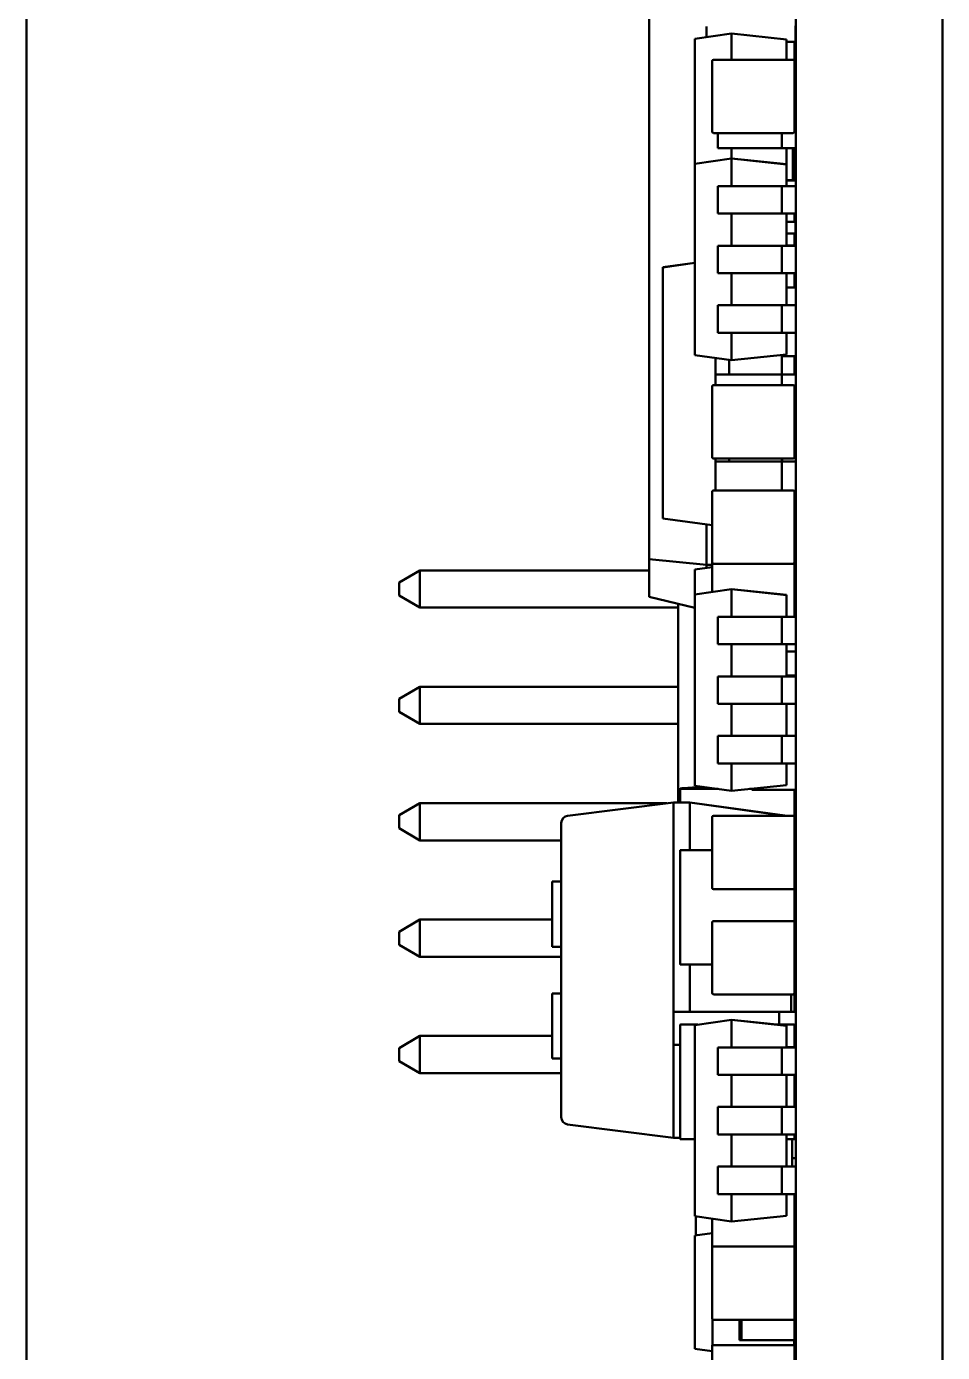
# Model space of a CAD drawing. Header units: millimetres. Extents: x 3118 to 4801, y 919 to 1849.
# Drawn here: x 3484.06 to 3494.06, y 1383.59 to 1398.06 of the extents above; entities that cross this region are included whole.
import ezdxf

# ---------------------------------------------------------------- set-up
doc = ezdxf.new("R2010")
doc.units = ezdxf.units.MM
doc.header["$LTSCALE"] = 1.8
doc.layers.add('외형선(ISO)', color=7, linetype='Continuous', lineweight=50)

msp = doc.modelspace()

# ---------------------------------------------------------------- linework, layer by layer
at = {"layer": '외형선(ISO)'}
for p, q in [((3492.457, 1379.903), (3492.457, 1411.366)), ((3484.06, 1372.697), (3484.06, 1407.697)), ((3494.06, 1407.697), (3494.06, 1372.697)), ((3490.856, 1401.119), (3490.858, 1392.244)), ((3491.357, 1397.922), (3491.757, 1397.979)), ((3491.357, 1397.923), (3491.757, 1397.979)), ((3491.482, 1398.057), (3491.482, 1397.94)), ((3491.482, 1398.057), (3491.482, 1398.057)), ((3491.757, 1397.979), (3491.757, 1397.694)), ((3491.757, 1397.979), (3491.757, 1397.979)), ((3492.357, 1397.916), (3491.757, 1397.979)), ((3492.357, 1397.916), (3491.757, 1397.979)), ((3492.456, 1397.807), (3492.456, 1398.057)), ((3491.357, 1397.922), (3491.357, 1397.923)), ((3491.357, 1396.559), (3491.357, 1397.922)), ((3492.357, 1397.916), (3492.357, 1397.916)), ((3492.357, 1397.916), (3492.357, 1397.694)), ((3492.445, 1397.888), (3492.357, 1397.888)), ((3492.445, 1397.888), (3492.357, 1397.888)), ((3492.445, 1397.888), (3492.425, 1397.888)), ((3492.445, 1397.888), (3492.425, 1397.888)), ((3492.425, 1397.888), (3492.425, 1397.888)), ((3492.445, 1397.888), (3492.445, 1397.888)), ((3492.445, 1397.888), (3492.445, 1397.888)), ((3492.445, 1397.888), (3492.445, 1397.888)), ((3492.445, 1397.679), (3492.445, 1397.888)), ((3492.445, 1397.797), (3492.446, 1397.797)), ((3491.545, 1397.678), (3491.545, 1397.678)), ((3491.545, 1396.91), (3491.545, 1397.678)), ((3492.429, 1397.694), (3491.561, 1397.694)), ((3491.561, 1397.694), (3492.429, 1397.694)), ((3491.561, 1397.694), (3491.561, 1397.694)), ((3492.429, 1397.694), (3491.561, 1397.694)), ((3491.561, 1397.694), (3491.561, 1397.694)), ((3492.429, 1397.694), (3492.429, 1397.694)), ((3492.429, 1397.694), (3492.429, 1397.694)), ((3492.445, 1397.679), (3492.457, 1397.679)), ((3492.457, 1397.679), (3492.445, 1397.679)), ((3492.445, 1397.678), (3492.457, 1397.678)), ((3492.457, 1397.678), (3492.445, 1397.678)), ((3492.445, 1397.678), (3492.445, 1397.678)), ((3492.445, 1397.678), (3492.445, 1396.91)), ((3492.445, 1397.378), (3492.457, 1397.378)), ((3492.445, 1397.029), (3492.457, 1397.029)), ((3492.457, 1397.029), (3492.445, 1397.029)), ((3492.445, 1397.028), (3492.457, 1397.028)), ((3492.457, 1397.028), (3492.445, 1397.028)), ((3491.561, 1396.894), (3492.429, 1396.894)), ((3491.607, 1396.894), (3491.607, 1396.729)), ((3492.307, 1396.894), (3492.307, 1396.728)), ((3491.757, 1396.729), (3491.757, 1396.616)), ((3491.848, 1396.729), (3492.196, 1396.729)), ((3492.292, 1396.728), (3492.307, 1396.728)), ((3492.307, 1396.728), (3492.457, 1396.728)), ((3492.357, 1396.728), (3492.357, 1396.553)), ((3492.425, 1396.379), (3492.425, 1396.728)), ((3492.445, 1396.379), (3492.445, 1396.728)), ((3491.757, 1396.616), (3491.357, 1396.559)), ((3491.757, 1396.615), (3491.357, 1396.559)), ((3491.357, 1394.472), (3491.357, 1396.559)), ((3491.357, 1396.559), (3491.357, 1396.559)), ((3491.757, 1396.616), (3491.757, 1396.615)), ((3491.757, 1396.616), (3492.357, 1396.553)), ((3491.757, 1396.615), (3491.757, 1396.315)), ((3491.757, 1396.615), (3492.357, 1396.552)), ((3492.357, 1396.553), (3492.357, 1396.552)), ((3492.357, 1396.552), (3492.357, 1396.315)), ((3492.457, 1396.379), (3492.357, 1396.379)), ((3492.357, 1396.378), (3492.457, 1396.378)), ((3492.442, 1396.379), (3492.457, 1396.379)), ((3492.457, 1396.378), (3492.442, 1396.378)), ((3491.607, 1396.315), (3491.757, 1396.315)), ((3491.607, 1396.015), (3491.607, 1396.315)), ((3492.196, 1396.315), (3491.848, 1396.315)), ((3491.853, 1396.315), (3492.202, 1396.315)), ((3492.307, 1396.315), (3492.292, 1396.315)), ((3492.457, 1396.315), (3492.307, 1396.315)), ((3492.307, 1396.015), (3492.307, 1396.315)), ((3492.357, 1396.316), (3492.457, 1396.316)), ((3492.457, 1396.316), (3492.442, 1396.316)), ((3492.442, 1396.315), (3492.457, 1396.315)), ((3491.757, 1396.015), (3491.757, 1395.665)), ((3492.196, 1396.015), (3491.848, 1396.015)), ((3492.307, 1396.015), (3492.292, 1396.015)), ((3492.457, 1396.015), (3492.307, 1396.015)), ((3492.357, 1396.015), (3492.357, 1395.665)), ((3492.445, 1395.926), (3492.357, 1395.926)), ((3492.445, 1395.926), (3492.445, 1396.015)), ((3492.456, 1395.807), (3492.456, 1396.015)), ((3492.357, 1395.797), (3492.446, 1395.797)), ((3492.445, 1395.666), (3492.445, 1395.797)), ((3491.607, 1395.665), (3491.757, 1395.665)), ((3491.607, 1395.365), (3491.607, 1395.665)), ((3492.196, 1395.665), (3491.848, 1395.665)), ((3491.853, 1395.665), (3492.202, 1395.665)), ((3492.307, 1395.665), (3492.292, 1395.665)), ((3492.457, 1395.665), (3492.307, 1395.665)), ((3492.307, 1395.365), (3492.307, 1395.665)), ((3492.357, 1395.666), (3492.457, 1395.666)), ((3492.457, 1395.666), (3492.442, 1395.666)), ((3492.442, 1395.665), (3492.457, 1395.665)), ((3491.007, 1395.429), (3491.357, 1395.478)), ((3491.007, 1395.428), (3491.357, 1395.477)), ((3491.007, 1395.428), (3491.007, 1395.429)), ((3491.007, 1392.69), (3491.007, 1395.428)), ((3491.757, 1395.365), (3491.757, 1395.015)), ((3492.196, 1395.365), (3491.848, 1395.365)), ((3492.307, 1395.365), (3492.292, 1395.365)), ((3492.457, 1395.365), (3492.307, 1395.365)), ((3492.357, 1395.365), (3492.357, 1395.015)), ((3492.445, 1395.209), (3492.445, 1395.365)), ((3492.457, 1395.209), (3492.357, 1395.209)), ((3492.357, 1395.209), (3492.457, 1395.209)), ((3492.439, 1395.209), (3492.457, 1395.209)), ((3492.457, 1395.209), (3492.439, 1395.209)), ((3491.607, 1395.015), (3491.757, 1395.015)), ((3491.607, 1394.715), (3491.607, 1395.015)), ((3492.196, 1395.015), (3491.848, 1395.015)), ((3491.853, 1395.015), (3492.202, 1395.015)), ((3492.307, 1395.015), (3492.292, 1395.015)), ((3492.457, 1395.015), (3492.307, 1395.015)), ((3492.307, 1394.715), (3492.307, 1395.015)), ((3492.357, 1395.016), (3492.457, 1395.016)), ((3492.457, 1395.016), (3492.442, 1395.016)), ((3492.442, 1395.015), (3492.457, 1395.015)), ((3491.757, 1394.715), (3491.757, 1394.415)), ((3492.196, 1394.715), (3491.848, 1394.715)), ((3492.307, 1394.715), (3492.292, 1394.715)), ((3492.457, 1394.715), (3492.307, 1394.715)), ((3492.357, 1394.715), (3492.357, 1394.479)), ((3491.357, 1394.472), (3491.757, 1394.415)), ((3492.357, 1394.479), (3491.757, 1394.415)), ((3492.307, 1394.473), (3492.307, 1394.259)), ((3492.307, 1394.473), (3492.307, 1394.459)), ((3492.445, 1394.459), (3492.307, 1394.459)), ((3492.445, 1394.459), (3492.307, 1394.459)), ((3492.445, 1394.459), (3492.425, 1394.459)), ((3492.425, 1394.459), (3492.425, 1394.459)), ((3492.445, 1394.459), (3492.425, 1394.459)), ((3492.445, 1394.459), (3492.445, 1394.459)), ((3492.445, 1394.259), (3492.445, 1394.459)), ((3492.445, 1394.459), (3492.445, 1394.459)), ((3492.445, 1394.459), (3492.445, 1394.459)), ((3491.582, 1394.44), (3491.582, 1394.259)), ((3491.732, 1394.259), (3491.732, 1394.419)), ((3491.582, 1394.259), (3491.732, 1394.259)), ((3491.582, 1394.259), (3491.582, 1394.144)), ((3491.828, 1394.259), (3492.191, 1394.259)), ((3492.194, 1394.259), (3491.83, 1394.259)), ((3492.289, 1394.259), (3492.307, 1394.259)), ((3492.457, 1394.259), (3492.307, 1394.259)), ((3492.307, 1394.259), (3492.307, 1394.259)), ((3492.307, 1394.259), (3492.457, 1394.259)), ((3492.307, 1394.259), (3492.307, 1394.144)), ((3492.439, 1394.259), (3492.457, 1394.259)), ((3492.457, 1394.259), (3492.439, 1394.259)), ((3491.545, 1394.128), (3491.545, 1394.127)), ((3491.545, 1393.359), (3491.545, 1394.127)), ((3492.429, 1394.144), (3491.561, 1394.144)), ((3491.561, 1394.144), (3492.429, 1394.144)), ((3491.561, 1394.144), (3491.561, 1394.144)), ((3491.561, 1394.143), (3492.429, 1394.143)), ((3491.561, 1394.143), (3491.561, 1394.143)), ((3492.429, 1394.144), (3492.429, 1394.144)), ((3492.429, 1394.143), (3492.429, 1394.143)), ((3492.445, 1394.127), (3492.445, 1394.128)), ((3492.445, 1394.127), (3492.445, 1393.359)), ((3492.445, 1393.859), (3492.457, 1393.859)), ((3492.429, 1393.343), (3491.561, 1393.343)), ((3491.582, 1393.343), (3491.582, 1393.309)), ((3491.582, 1393.309), (3491.732, 1393.309)), ((3491.582, 1393.309), (3491.582, 1392.995)), ((3491.732, 1393.309), (3491.732, 1393.343)), ((3491.828, 1393.309), (3492.191, 1393.309)), ((3492.194, 1393.309), (3491.83, 1393.309)), ((3492.289, 1393.309), (3492.307, 1393.309)), ((3492.307, 1393.343), (3492.307, 1393.309)), ((3492.457, 1393.309), (3492.307, 1393.309)), ((3492.307, 1393.309), (3492.307, 1393.309)), ((3492.307, 1393.309), (3492.457, 1393.309)), ((3492.307, 1393.309), (3492.307, 1392.995)), ((3492.308, 1393.343), (3492.308, 1393.309)), ((3492.439, 1393.309), (3492.457, 1393.309)), ((3492.457, 1393.309), (3492.439, 1393.309)), ((3491.545, 1392.979), (3491.545, 1392.979)), ((3491.545, 1392.211), (3491.545, 1392.979)), ((3492.429, 1392.995), (3491.561, 1392.995)), ((3491.561, 1392.995), (3492.429, 1392.995)), ((3491.561, 1392.995), (3491.561, 1392.995)), ((3492.429, 1392.995), (3491.561, 1392.995)), ((3491.561, 1392.995), (3491.561, 1392.995)), ((3492.429, 1392.995), (3492.429, 1392.995)), ((3492.429, 1392.995), (3492.429, 1392.995)), ((3492.445, 1392.979), (3492.445, 1392.979)), ((3492.445, 1392.979), (3492.445, 1392.211)), ((3492.445, 1392.909), (3492.457, 1392.909)), ((3491.545, 1392.614), (3491.007, 1392.69)), ((3491.483, 1392.182), (3491.483, 1392.623)), ((3491.483, 1392.182), (3490.858, 1392.244)), ((3490.858, 1392.244), (3490.858, 1391.832)), ((3491.545, 1392.157), (3491.357, 1392.131)), ((3491.545, 1392.157), (3491.357, 1392.131)), ((3491.483, 1392.182), (3491.483, 1392.149)), ((3491.545, 1392.182), (3491.483, 1392.182)), ((3491.545, 1391.887), (3491.545, 1392.211)), ((3491.561, 1392.195), (3492.429, 1392.195)), ((3492.445, 1392.211), (3492.445, 1391.617)), ((3488.355, 1392.122), (3488.127, 1391.99)), ((3488.127, 1391.99), (3488.355, 1392.122)), ((3488.127, 1391.99), (3488.355, 1392.122)), ((3488.355, 1392.122), (3488.127, 1391.99)), ((3488.355, 1392.122), (3490.858, 1392.122)), ((3488.355, 1392.122), (3488.355, 1392.122)), ((3490.858, 1392.122), (3488.355, 1392.122)), ((3488.355, 1392.122), (3490.858, 1392.122)), ((3488.355, 1391.716), (3488.355, 1392.122)), ((3490.858, 1392.122), (3488.355, 1392.122)), ((3488.355, 1392.122), (3488.355, 1392.122)), ((3488.355, 1392.122), (3488.355, 1392.122)), ((3491.357, 1391.86), (3491.357, 1392.131)), ((3491.357, 1392.131), (3491.357, 1392.131)), ((3488.127, 1391.99), (3488.127, 1391.99)), ((3488.127, 1391.848), (3488.127, 1391.99)), ((3488.127, 1391.99), (3488.127, 1391.99)), ((3488.127, 1391.99), (3488.127, 1391.99)), ((3491.757, 1391.917), (3491.357, 1391.86)), ((3491.757, 1391.916), (3491.357, 1391.86)), ((3491.357, 1389.773), (3491.357, 1391.86)), ((3491.357, 1391.86), (3491.357, 1391.86)), ((3491.757, 1391.917), (3491.757, 1391.916)), ((3491.757, 1391.917), (3492.357, 1391.854)), ((3491.757, 1391.916), (3491.757, 1391.616)), ((3491.757, 1391.916), (3492.357, 1391.853)), ((3492.357, 1391.854), (3492.357, 1391.853)), ((3492.357, 1391.853), (3492.357, 1391.616)), ((3492.445, 1391.887), (3492.457, 1391.887)), ((3492.457, 1391.887), (3492.445, 1391.887)), ((3492.445, 1391.887), (3492.457, 1391.887)), ((3492.457, 1391.887), (3492.445, 1391.887)), ((3488.127, 1391.848), (3488.355, 1391.716)), ((3488.355, 1391.716), (3491.175, 1391.716)), ((3491.357, 1391.712), (3490.858, 1391.832)), ((3491.175, 1391.756), (3491.175, 1389.591)), ((3491.607, 1391.616), (3491.757, 1391.616)), ((3491.607, 1391.316), (3491.607, 1391.616)), ((3492.196, 1391.616), (3491.848, 1391.616)), ((3491.853, 1391.616), (3492.202, 1391.616)), ((3492.307, 1391.616), (3492.292, 1391.616)), ((3492.457, 1391.616), (3492.307, 1391.616)), ((3492.307, 1391.316), (3492.307, 1391.616)), ((3492.357, 1391.617), (3492.457, 1391.617)), ((3492.457, 1391.617), (3492.442, 1391.617)), ((3492.442, 1391.616), (3492.457, 1391.616)), ((3491.757, 1391.316), (3491.757, 1390.966)), ((3492.196, 1391.316), (3491.848, 1391.316)), ((3492.307, 1391.316), (3492.292, 1391.316)), ((3492.457, 1391.316), (3492.307, 1391.316)), ((3492.357, 1391.316), (3492.357, 1390.966)), ((3492.357, 1391.237), (3492.457, 1391.237)), ((3492.457, 1391.237), (3492.357, 1391.237)), ((3492.457, 1391.237), (3492.442, 1391.237)), ((3492.442, 1391.237), (3492.457, 1391.237)), ((3488.127, 1390.72), (3488.355, 1390.852)), ((3488.355, 1390.852), (3488.127, 1390.72)), ((3488.355, 1390.852), (3488.127, 1390.72)), ((3488.127, 1390.72), (3488.355, 1390.852)), ((3491.175, 1390.852), (3488.355, 1390.852)), ((3488.355, 1390.852), (3488.355, 1390.852)), ((3488.355, 1390.852), (3491.175, 1390.852)), ((3488.355, 1390.852), (3488.355, 1390.852)), ((3491.175, 1390.852), (3488.355, 1390.852)), ((3488.355, 1390.446), (3488.355, 1390.852)), ((3488.355, 1390.852), (3491.175, 1390.852)), ((3488.355, 1390.852), (3488.355, 1390.852)), ((3491.607, 1390.966), (3491.757, 1390.966)), ((3491.607, 1390.666), (3491.607, 1390.966)), ((3492.196, 1390.966), (3491.848, 1390.966)), ((3491.853, 1390.966), (3492.202, 1390.966)), ((3492.307, 1390.966), (3492.292, 1390.966)), ((3492.457, 1390.966), (3492.307, 1390.966)), ((3492.307, 1390.666), (3492.307, 1390.966)), ((3492.457, 1390.976), (3492.357, 1390.976)), ((3492.417, 1390.976), (3492.357, 1390.976)), ((3492.357, 1390.967), (3492.457, 1390.967)), ((3492.417, 1390.976), (3492.417, 1390.976)), ((3492.417, 1390.976), (3492.457, 1390.976)), ((3492.417, 1390.976), (3492.417, 1390.976)), ((3492.417, 1390.976), (3492.417, 1390.976)), ((3492.457, 1390.976), (3492.417, 1390.976)), ((3492.417, 1390.976), (3492.457, 1390.976)), ((3492.457, 1390.967), (3492.442, 1390.967)), ((3492.442, 1390.966), (3492.457, 1390.966)), ((3488.127, 1390.72), (3488.127, 1390.72)), ((3488.127, 1390.72), (3488.127, 1390.72)), ((3488.127, 1390.72), (3488.127, 1390.72)), ((3488.127, 1390.578), (3488.127, 1390.72)), ((3488.127, 1390.578), (3488.355, 1390.446)), ((3491.757, 1390.666), (3491.757, 1390.316)), ((3492.196, 1390.666), (3491.848, 1390.666)), ((3492.307, 1390.666), (3492.292, 1390.666)), ((3492.457, 1390.666), (3492.307, 1390.666)), ((3492.357, 1390.666), (3492.357, 1390.316)), ((3488.355, 1390.446), (3491.175, 1390.446)), ((3491.607, 1390.316), (3491.757, 1390.316)), ((3491.607, 1390.016), (3491.607, 1390.316)), ((3492.196, 1390.316), (3491.848, 1390.316)), ((3491.853, 1390.316), (3492.202, 1390.316)), ((3492.307, 1390.316), (3492.292, 1390.316)), ((3492.457, 1390.316), (3492.307, 1390.316)), ((3492.307, 1390.016), (3492.307, 1390.316)), ((3492.357, 1390.317), (3492.457, 1390.317)), ((3492.457, 1390.317), (3492.442, 1390.317)), ((3492.442, 1390.316), (3492.457, 1390.316)), ((3491.757, 1390.016), (3491.757, 1389.716)), ((3492.196, 1390.016), (3491.848, 1390.016)), ((3492.307, 1390.016), (3492.292, 1390.016)), ((3492.457, 1390.016), (3492.307, 1390.016)), ((3492.357, 1390.016), (3492.357, 1389.78)), ((3491.195, 1389.737), (3491.195, 1389.737)), ((3491.195, 1389.737), (3491.195, 1389.591)), ((3491.2, 1389.737), (3491.609, 1389.737)), ((3491.357, 1389.773), (3491.757, 1389.716)), ((3492.357, 1389.78), (3491.757, 1389.716)), ((3491.954, 1389.737), (3491.977, 1389.737)), ((3491.977, 1389.74), (3491.977, 1389.726)), ((3492.457, 1389.726), (3491.977, 1389.726)), ((3492.445, 1389.429), (3492.445, 1389.726)), ((3488.127, 1389.45), (3488.355, 1389.582)), ((3488.355, 1389.582), (3488.127, 1389.45)), ((3488.355, 1389.582), (3488.127, 1389.45)), ((3488.127, 1389.45), (3488.355, 1389.582)), ((3491.051, 1389.582), (3488.355, 1389.582)), ((3488.355, 1389.582), (3488.355, 1389.582)), ((3488.355, 1389.582), (3491.051, 1389.582)), ((3488.355, 1389.582), (3488.355, 1389.582)), ((3491.049, 1389.582), (3488.355, 1389.582)), ((3488.355, 1389.176), (3488.355, 1389.582)), ((3488.355, 1389.582), (3491.049, 1389.582)), ((3488.355, 1389.582), (3488.355, 1389.582)), ((3489.967, 1389.445), (3491.123, 1389.591)), ((3491.123, 1389.59), (3489.967, 1389.444)), ((3491.303, 1389.591), (3491.123, 1389.591)), ((3491.123, 1389.591), (3491.123, 1389.59)), ((3491.123, 1389.59), (3491.303, 1389.59)), ((3491.123, 1389.59), (3491.123, 1387.305)), ((3492.338, 1389.446), (3491.303, 1389.591)), ((3491.303, 1389.59), (3491.303, 1389.591)), ((3491.303, 1389.071), (3491.303, 1389.59)), ((3491.303, 1389.59), (3492.338, 1389.445)), ((3488.127, 1389.45), (3488.127, 1389.45)), ((3488.127, 1389.45), (3488.127, 1389.45)), ((3488.127, 1389.45), (3488.127, 1389.45)), ((3488.127, 1389.308), (3488.127, 1389.45)), ((3491.545, 1389.429), (3491.545, 1389.428)), ((3491.545, 1388.66), (3491.545, 1389.428)), ((3492.429, 1389.445), (3491.561, 1389.445)), ((3491.561, 1389.445), (3492.429, 1389.445)), ((3491.561, 1389.445), (3491.561, 1389.445)), ((3491.561, 1389.444), (3492.429, 1389.444)), ((3491.561, 1389.444), (3491.561, 1389.444)), ((3492.429, 1389.445), (3492.429, 1389.445)), ((3492.429, 1389.444), (3492.429, 1389.444)), ((3492.445, 1389.428), (3492.445, 1389.429)), ((3492.445, 1389.428), (3492.445, 1388.66)), ((3488.127, 1389.308), (3488.355, 1389.176)), ((3489.897, 1389.365), (3489.897, 1389.366)), ((3489.897, 1386.156), (3489.897, 1389.365)), ((3492.457, 1389.369), (3492.445, 1389.369)), ((3492.457, 1389.369), (3492.445, 1389.369)), ((3492.457, 1389.369), (3492.445, 1389.369)), ((3492.457, 1389.369), (3492.445, 1389.369)), ((3492.457, 1389.369), (3492.445, 1389.369)), ((3492.457, 1389.369), (3492.445, 1389.369)), ((3492.457, 1389.369), (3492.445, 1389.369)), ((3492.457, 1389.369), (3492.445, 1389.369)), ((3488.355, 1389.176), (3489.897, 1389.176)), ((3491.195, 1389.066), (3491.195, 1387.826)), ((3491.545, 1389.071), (3491.2, 1389.071)), ((3491.2, 1389.071), (3491.545, 1389.071)), ((3491.2, 1389.071), (3491.2, 1389.071)), ((3489.897, 1388.727), (3489.797, 1388.727)), ((3489.797, 1388.727), (3489.797, 1388.727)), ((3489.897, 1388.727), (3489.797, 1388.727)), ((3489.797, 1388.015), (3489.797, 1388.727)), ((3492.429, 1388.644), (3491.561, 1388.644)), ((3492.445, 1388.28), (3492.445, 1388.66)), ((3488.127, 1388.18), (3488.355, 1388.312)), ((3488.355, 1388.312), (3488.127, 1388.18)), ((3488.355, 1388.312), (3488.127, 1388.18)), ((3488.127, 1388.18), (3488.355, 1388.312)), ((3489.797, 1388.312), (3488.355, 1388.312)), ((3488.355, 1388.312), (3488.355, 1388.312)), ((3488.355, 1388.312), (3489.797, 1388.312)), ((3488.355, 1388.312), (3488.355, 1388.312)), ((3489.797, 1388.312), (3488.355, 1388.312)), ((3488.355, 1387.906), (3488.355, 1388.312)), ((3488.355, 1388.312), (3489.797, 1388.312)), ((3488.355, 1388.312), (3488.355, 1388.312)), ((3491.545, 1388.28), (3491.545, 1388.28)), ((3491.545, 1387.512), (3491.545, 1388.28)), ((3492.429, 1388.296), (3491.561, 1388.296)), ((3491.561, 1388.296), (3492.429, 1388.296)), ((3491.561, 1388.296), (3491.561, 1388.296)), ((3492.429, 1388.296), (3491.561, 1388.296)), ((3491.561, 1388.296), (3491.561, 1388.296)), ((3492.429, 1388.296), (3492.429, 1388.296)), ((3492.429, 1388.296), (3492.429, 1388.296)), ((3492.445, 1388.296), (3492.457, 1388.292)), ((3492.457, 1388.293), (3492.445, 1388.296)), ((3492.445, 1388.28), (3492.445, 1388.28)), ((3492.445, 1388.28), (3492.445, 1387.512)), ((3488.127, 1388.18), (3488.127, 1388.18)), ((3488.127, 1388.18), (3488.127, 1388.18)), ((3488.127, 1388.18), (3488.127, 1388.18)), ((3488.127, 1388.038), (3488.127, 1388.18)), ((3488.127, 1388.038), (3488.355, 1387.906)), ((3489.897, 1388.015), (3489.797, 1388.015)), ((3488.355, 1387.906), (3489.897, 1387.906)), ((3491.545, 1387.821), (3491.2, 1387.821)), ((3491.303, 1387.305), (3491.303, 1387.821)), ((3492.445, 1387.512), (3492.445, 1387.305)), ((3489.897, 1387.507), (3489.797, 1387.507)), ((3489.797, 1387.507), (3489.797, 1387.507)), ((3489.897, 1387.507), (3489.797, 1387.507)), ((3489.797, 1386.795), (3489.797, 1387.507)), ((3491.561, 1387.496), (3492.429, 1387.496)), ((3492.407, 1387.496), (3492.407, 1387.305)), ((3491.123, 1387.305), (3491.303, 1387.305)), ((3491.123, 1386.945), (3491.123, 1387.305)), ((3492.214, 1387.305), (3491.185, 1387.305)), ((3491.303, 1387.305), (3492.394, 1387.305)), ((3492.277, 1387.305), (3492.277, 1387.305)), ((3492.277, 1387.305), (3492.277, 1387.166)), ((3492.277, 1387.305), (3492.457, 1387.305)), ((3491.195, 1387.161), (3491.195, 1385.921)), ((3491.387, 1387.166), (3491.2, 1387.166)), ((3491.2, 1387.166), (3491.387, 1387.166)), ((3491.2, 1387.166), (3491.2, 1387.166)), ((3491.757, 1387.218), (3491.357, 1387.161)), ((3491.757, 1387.217), (3491.357, 1387.161)), ((3491.357, 1385.074), (3491.357, 1387.161)), ((3491.357, 1387.161), (3491.357, 1387.161)), ((3491.757, 1387.218), (3491.757, 1387.217)), ((3491.757, 1387.218), (3492.357, 1387.155)), ((3491.757, 1387.217), (3491.757, 1386.917)), ((3491.757, 1387.217), (3492.357, 1387.154)), ((3492.251, 1387.166), (3492.44, 1387.166)), ((3492.44, 1387.166), (3492.252, 1387.166)), ((3492.357, 1387.155), (3492.357, 1387.154)), ((3492.357, 1387.154), (3492.357, 1386.917)), ((3492.44, 1387.166), (3492.44, 1387.166)), ((3492.445, 1386.918), (3492.445, 1387.161)), ((3488.127, 1386.91), (3488.355, 1387.042)), ((3488.355, 1387.042), (3488.127, 1386.91)), ((3488.355, 1387.042), (3488.127, 1386.91)), ((3488.127, 1386.91), (3488.355, 1387.042)), ((3489.797, 1387.042), (3488.355, 1387.042)), ((3488.355, 1387.042), (3488.355, 1387.042)), ((3488.355, 1387.042), (3489.797, 1387.042)), ((3488.355, 1387.042), (3488.355, 1387.042)), ((3489.797, 1387.042), (3488.355, 1387.042)), ((3488.355, 1386.636), (3488.355, 1387.042)), ((3488.355, 1387.042), (3489.797, 1387.042)), ((3488.355, 1387.042), (3488.355, 1387.042)), ((3491.123, 1386.945), (3491.123, 1385.93)), ((3491.185, 1386.945), (3491.195, 1386.945)), ((3492.445, 1386.945), (3492.457, 1386.945)), ((3488.127, 1386.91), (3488.127, 1386.91)), ((3488.127, 1386.91), (3488.127, 1386.91)), ((3488.127, 1386.91), (3488.127, 1386.91)), ((3488.127, 1386.768), (3488.127, 1386.91)), ((3489.897, 1386.795), (3489.797, 1386.795)), ((3491.607, 1386.917), (3491.757, 1386.917)), ((3491.607, 1386.617), (3491.607, 1386.917)), ((3492.196, 1386.917), (3491.848, 1386.917)), ((3491.853, 1386.917), (3492.202, 1386.917)), ((3492.307, 1386.917), (3492.292, 1386.917)), ((3492.457, 1386.917), (3492.307, 1386.917)), ((3492.307, 1386.617), (3492.307, 1386.917)), ((3492.357, 1386.918), (3492.457, 1386.918)), ((3492.457, 1386.918), (3492.442, 1386.918)), ((3492.442, 1386.917), (3492.457, 1386.917)), ((3488.127, 1386.768), (3488.355, 1386.636)), ((3488.355, 1386.636), (3489.897, 1386.636)), ((3491.757, 1386.617), (3491.757, 1386.267)), ((3492.196, 1386.617), (3491.848, 1386.617)), ((3492.307, 1386.617), (3492.292, 1386.617)), ((3492.457, 1386.617), (3492.307, 1386.617)), ((3492.357, 1386.617), (3492.357, 1386.267)), ((3492.445, 1386.268), (3492.445, 1386.617)), ((3491.607, 1386.267), (3491.757, 1386.267)), ((3491.607, 1385.967), (3491.607, 1386.267)), ((3492.196, 1386.267), (3491.848, 1386.267)), ((3491.853, 1386.267), (3492.202, 1386.267)), ((3492.307, 1386.267), (3492.292, 1386.267)), ((3492.457, 1386.267), (3492.307, 1386.267)), ((3492.307, 1385.967), (3492.307, 1386.267)), ((3492.357, 1386.268), (3492.457, 1386.268)), ((3492.457, 1386.268), (3492.442, 1386.268)), ((3492.442, 1386.267), (3492.457, 1386.267)), ((3489.967, 1386.076), (3491.123, 1385.93)), ((3491.123, 1385.93), (3491.195, 1385.93)), ((3491.757, 1385.967), (3491.757, 1385.617)), ((3492.196, 1385.967), (3491.848, 1385.967)), ((3492.307, 1385.967), (3492.292, 1385.967)), ((3492.457, 1385.967), (3492.307, 1385.967)), ((3492.357, 1385.967), (3492.357, 1385.617)), ((3492.445, 1385.921), (3492.445, 1385.967)), ((3491.357, 1385.916), (3491.2, 1385.916)), ((3492.44, 1385.916), (3492.357, 1385.916)), ((3492.417, 1385.709), (3492.417, 1385.916)), ((3492.417, 1385.618), (3492.417, 1385.709)), ((3492.457, 1385.709), (3492.417, 1385.709)), ((3491.607, 1385.617), (3491.757, 1385.617)), ((3491.607, 1385.317), (3491.607, 1385.617)), ((3492.196, 1385.617), (3491.848, 1385.617)), ((3491.853, 1385.617), (3492.202, 1385.617)), ((3492.307, 1385.617), (3492.292, 1385.617)), ((3492.457, 1385.617), (3492.307, 1385.617)), ((3492.307, 1385.317), (3492.307, 1385.617)), ((3492.357, 1385.618), (3492.457, 1385.618)), ((3492.457, 1385.618), (3492.442, 1385.618)), ((3492.442, 1385.617), (3492.457, 1385.617)), ((3491.757, 1385.317), (3491.757, 1385.017)), ((3492.196, 1385.317), (3491.848, 1385.317)), ((3492.307, 1385.317), (3492.292, 1385.317)), ((3492.457, 1385.317), (3492.307, 1385.317)), ((3492.357, 1385.317), (3492.357, 1385.081)), ((3492.447, 1385.317), (3492.445, 1385.293)), ((3492.445, 1385.317), (3492.445, 1384.73)), ((3491.357, 1385.074), (3491.757, 1385.017)), ((3491.365, 1384.866), (3491.365, 1385.073)), ((3492.357, 1385.081), (3491.757, 1385.017)), ((3491.545, 1384.73), (3491.545, 1385.047)), ((3491.357, 1384.865), (3491.545, 1384.891)), ((3491.545, 1384.891), (3491.357, 1384.865)), ((3491.357, 1383.627), (3491.357, 1384.865)), ((3491.357, 1384.865), (3491.357, 1384.865)), ((3491.545, 1384.73), (3491.545, 1384.729)), ((3491.545, 1383.961), (3491.545, 1384.729)), ((3492.429, 1384.746), (3491.561, 1384.746)), ((3491.561, 1384.746), (3492.429, 1384.746)), ((3491.561, 1384.746), (3491.561, 1384.746)), ((3491.561, 1384.745), (3492.429, 1384.745)), ((3491.561, 1384.745), (3491.561, 1384.745)), ((3492.429, 1384.746), (3492.429, 1384.746)), ((3492.429, 1384.745), (3492.429, 1384.745)), ((3492.445, 1384.729), (3492.445, 1384.73)), ((3492.445, 1384.729), (3492.445, 1383.961)), ((3492.445, 1384.409), (3492.457, 1384.409)), ((3492.445, 1384.409), (3492.457, 1384.409)), ((3492.457, 1384.059), (3492.445, 1384.059)), ((3491.549, 1383.669), (3491.549, 1383.951)), ((3492.429, 1383.945), (3491.561, 1383.945)), ((3491.845, 1383.945), (3491.845, 1383.724)), ((3491.864, 1383.724), (3491.864, 1383.945)), ((3492.445, 1383.724), (3492.445, 1383.96)), ((3491.545, 1383.601), (3491.357, 1383.627)), ((3491.545, 1383.669), (3491.545, 1383.669)), ((3491.545, 1383.669), (3491.545, 1383.335)), ((3491.561, 1383.669), (3492.429, 1383.669)), ((3491.864, 1383.724), (3491.845, 1383.724)), ((3492.445, 1383.724), (3491.864, 1383.724)), ((3492.44, 1383.724), (3492.44, 1383.669)), ((3492.445, 1383.746), (3492.457, 1383.746)), ((3492.445, 1383.746), (3492.457, 1383.746)), ((3492.445, 1383.669), (3492.445, 1383.669)), ((3492.445, 1383.669), (3492.445, 1383.335))]:
    msp.add_line(p, q, dxfattribs=at)
for centre, radius, start, end in [((3492.446, 1398.057), 0.01, 0.011, 89.8334), ((3492.446, 1397.807), 0.01, 270.011, 0.011), ((3491.561, 1397.678), 0.016, 90, 180), ((3491.561, 1397.678), 0.016, 90, 180), ((3492.429, 1397.678), 0.016, 0, 90), ((3492.429, 1397.678), 0.016, 0, 90), ((3491.561, 1396.91), 0.016, 180, 270), ((3492.429, 1396.91), 0.016, 270, 0), ((3492.446, 1395.807), 0.01, 270.011, 0.011), ((3491.561, 1394.128), 0.016, 90, 180), ((3491.561, 1394.127), 0.016, 90, 180), ((3492.429, 1394.128), 0.016, 0, 90), ((3492.429, 1394.127), 0.016, 0, 90), ((3491.561, 1393.359), 0.016, 180, 270), ((3492.429, 1393.359), 0.016, 270, 0), ((3491.561, 1392.979), 0.016, 90, 180), ((3491.561, 1392.979), 0.016, 90, 180), ((3492.429, 1392.979), 0.016, 0, 90), ((3492.429, 1392.979), 0.016, 0, 90), ((3491.561, 1392.211), 0.016, 180, 270), ((3492.429, 1392.211), 0.016, 270, 0), ((3491.561, 1389.429), 0.016, 90, 180), ((3491.561, 1389.428), 0.016, 90, 180), ((3492.429, 1389.429), 0.016, 0, 90), ((3492.429, 1389.428), 0.016, 0, 90), ((3491.2, 1389.066), 0.005, 90, 180.0142), ((3492.279, 1388.946), 0.178, 338.6586, 0), ((3491.561, 1388.66), 0.016, 180, 270), ((3492.429, 1388.66), 0.016, 270, 0), ((3491.561, 1388.28), 0.016, 90, 180), ((3491.561, 1388.28), 0.016, 90, 180), ((3492.429, 1388.28), 0.016, 0, 90), ((3492.429, 1388.28), 0.016, 0, 90), ((3491.561, 1387.512), 0.016, 180, 270), ((3492.429, 1387.512), 0.016, 270, 0), ((3491.2, 1387.161), 0.005, 90, 180.0142), ((3492.44, 1387.161), 0.005, 0, 90.0181), ((3491.561, 1384.73), 0.016, 90, 180), ((3491.561, 1384.729), 0.016, 90, 180), ((3492.429, 1384.73), 0.016, 0, 90), ((3492.429, 1384.729), 0.016, 0, 90), ((3491.561, 1383.961), 0.016, 180, 270), ((3492.429, 1383.961), 0.016, 270, 0)]:
    msp.add_arc(centre, radius, start, end, dxfattribs=at)
for centre, major_axis, ratio, start_param, end_param in [((3491.857, 1396.729), (-0.25, 0), 0.00019, 0, 1.53589), ((3492.193, 1396.728), (0.1, 0), 0.00019, 0.087266, 1.53589), ((3492.193, 1396.378), (0.25, 0), 0.00019, 0.087266, 0.854883), ((3492.193, 1396.379), (0.25, 0), 0.00019, 5.428303, 6.195919), ((3491.857, 1396.315), (-0.25, 0), 0.00019, 0, 1.53589), ((3491.857, 1396.315), (-0.1, 0), 0.00019, 0, 1.53589), ((3492.193, 1396.315), (0.1, 0), 0.00019, 0.087266, 1.53589), ((3492.193, 1396.315), (0.25, 0), 0.00019, 0.087266, 1.53589), ((3492.193, 1396.316), (0.25, 0), 0.00019, 5.428303, 6.195919), ((3491.857, 1396.015), (-0.25, 0), 0.00019, 0, 1.53589), ((3492.193, 1396.015), (0.1, 0), 0.00019, 0.087266, 1.53589), ((3491.857, 1395.665), (-0.25, 0), 0.00019, 0, 1.53589), ((3491.857, 1395.665), (-0.1, 0), 0.00019, 0, 1.53589), ((3492.193, 1395.665), (0.1, 0), 0.00019, 0.087266, 1.53589), ((3492.193, 1395.665), (0.25, 0), 0.00019, 0.087266, 1.53589), ((3492.193, 1395.666), (0.25, 0), 0.00019, 5.428303, 6.195919), ((3491.857, 1395.365), (-0.25, 0), 0.00019, 0, 1.53589), ((3492.193, 1395.365), (0.1, 0), 0.00019, 0.087266, 1.53589), ((3492.19, 1395.209), (0.25, 0), 0.00019, 5.445587, 6.195919), ((3492.19, 1395.209), (0.25, 0), 0.00019, 0.087266, 0.837599), ((3491.857, 1395.015), (-0.25, 0), 0.00019, 0, 1.53589), ((3491.857, 1395.015), (-0.1, 0), 0.00019, 0, 1.53589), ((3492.193, 1395.015), (0.1, 0), 0.00019, 0.087266, 1.53589), ((3492.193, 1395.015), (0.25, 0), 0.00019, 0.087266, 1.53589), ((3492.193, 1395.016), (0.25, 0), 0.00019, 5.428303, 6.195919), ((3491.857, 1394.715), (-0.25, 0), 0.00019, 0, 1.53589), ((3492.193, 1394.715), (0.1, 0), 0.00019, 0.087266, 1.53589), ((3491.832, 1394.259), (-0.25, 0), 0.00019, 0, 1.553343), ((3491.832, 1394.259), (-0.1, 0), 0.00019, 0, 1.553343), ((3492.19, 1394.259), (0.1, 0), 0.00019, 0.087266, 1.553343), ((3492.19, 1394.259), (0.25, 0), 0.00019, 0.087266, 1.553343), ((3492.19, 1394.259), (0.25, 0), 0.00019, 5.200829, 6.195919), ((3491.832, 1393.309), (-0.25, 0), 0.00019, 0, 1.553343), ((3491.832, 1393.309), (-0.1, 0), 0.00019, 0, 1.553343), ((3492.19, 1393.309), (0.1, 0), 0.00019, 0.087266, 1.553343), ((3492.19, 1393.309), (0.25, 0), 0.00019, 0.087266, 1.553343), ((3492.19, 1393.309), (0.25, 0), 0.00019, 5.200829, 6.195919), ((3491.857, 1391.616), (-0.25, 0), 0.00019, 0, 1.53589), ((3491.857, 1391.616), (-0.1, 0), 0.00019, 0, 1.53589), ((3492.193, 1391.616), (0.1, 0), 0.00019, 0.087266, 1.53589), ((3492.193, 1391.616), (0.25, 0), 0.00019, 0.087266, 1.53589), ((3492.193, 1391.617), (0.25, 0), 0.00019, 5.428303, 6.195919), ((3491.857, 1391.316), (-0.25, 0), 0.00019, 0, 1.53589), ((3492.193, 1391.316), (0.1, 0), 0.00019, 0.087266, 1.53589), ((3492.193, 1391.237), (0.25, 0), 0.00019, 5.428303, 6.195919), ((3492.193, 1391.237), (0.25, 0), 0.00019, 0.087266, 0.854883), ((3491.857, 1390.966), (-0.25, 0), 0.00019, 0, 1.53589), ((3491.857, 1390.966), (-0.1, 0), 0.00019, 0, 1.53589), ((3492.193, 1390.966), (0.1, 0), 0.00019, 0.087266, 1.53589), ((3492.193, 1390.966), (0.25, 0), 0.00019, 0.087266, 1.53589), ((3492.193, 1390.967), (0.25, 0), 0.00019, 5.428303, 6.195919), ((3491.857, 1390.666), (-0.25, 0), 0.00019, 0, 1.53589), ((3492.193, 1390.666), (0.1, 0), 0.00019, 0.087266, 1.53589), ((3491.857, 1390.316), (-0.25, 0), 0.00019, 0, 1.53589), ((3491.857, 1390.316), (-0.1, 0), 0.00019, 0, 1.53589), ((3492.193, 1390.316), (0.1, 0), 0.00019, 0.087266, 1.53589), ((3492.193, 1390.316), (0.25, 0), 0.00019, 0.087266, 1.53589), ((3492.193, 1390.317), (0.25, 0), 0.00019, 5.428303, 6.195919), ((3491.857, 1390.016), (-0.25, 0), 0.00019, 0, 1.53589), ((3492.193, 1390.016), (0.1, 0), 0.00019, 0.087266, 1.53589), ((3489.977, 1389.366), (0, -0.08), 0.99981, 3.267383, 4.712389), ((3489.977, 1389.365), (0.08, 0), 0.99981, 1.696587, 3.141593), ((3492.327, 1389.367), (0, 0.08), 0.99981, 6.044645, 6.143736), ((3492.327, 1389.366), (0.08, 0), 0.99981, 1.401435, 1.431347), ((3492.429, 1388.507), (0.016, 0), 0.00019, 6.242324, 6.283185), ((3491.213, 1387.305), (-0.09, 0), 0.00019, 0, 1.264357), ((3492.187, 1387.305), (0.09, 0), 0.00019, 0, 1.264357), ((3492.367, 1387.305), (0.09, 0), 0.00019, 0, 1.264357), ((3491.213, 1386.945), (-0.09, 0), 0.00019, 0, 1.264357), ((3491.857, 1386.917), (-0.25, 0), 0.00019, 0, 1.53589), ((3491.857, 1386.917), (-0.1, 0), 0.00019, 0, 1.53589), ((3492.193, 1386.917), (0.1, 0), 0.00019, 0.087266, 1.53589), ((3492.193, 1386.917), (0.25, 0), 0.00019, 0.087266, 1.53589), ((3492.193, 1386.918), (0.25, 0), 0.00019, 5.428303, 6.195919), ((3491.857, 1386.617), (-0.25, 0), 0.00019, 0, 1.53589), ((3492.193, 1386.617), (0.1, 0), 0.00019, 0.087266, 1.53589), ((3491.857, 1386.267), (-0.25, 0), 0.00019, 0, 1.53589), ((3491.857, 1386.267), (-0.1, 0), 0.00019, 0, 1.53589), ((3492.193, 1386.267), (0.1, 0), 0.00019, 0.087266, 1.53589), ((3492.193, 1386.267), (0.25, 0), 0.00019, 0.087266, 1.53589), ((3492.193, 1386.268), (0.25, 0), 0.00019, 5.428303, 6.195919), ((3489.977, 1386.156), (0, -0.08), 0.99981, 4.712389, 6.157395), ((3491.857, 1385.967), (-0.25, 0), 0.00019, 0, 1.53589), ((3492.193, 1385.967), (0.1, 0), 0.00019, 0.087266, 1.53589), ((3491.857, 1385.617), (-0.25, 0), 0.00019, 0, 1.53589), ((3491.857, 1385.617), (-0.1, 0), 0.00019, 0, 1.53589), ((3492.193, 1385.617), (0.1, 0), 0.00019, 0.087266, 1.53589), ((3492.193, 1385.617), (0.25, 0), 0.00019, 0.087266, 1.53589), ((3492.193, 1385.618), (0.25, 0), 0.00019, 5.428303, 6.195919), ((3491.857, 1385.317), (-0.25, 0), 0.00019, 0, 1.53589), ((3492.193, 1385.317), (0.1, 0), 0.00019, 0.087266, 1.53589), ((3491.561, 1383.669), (-0.016, 0), 0.00019, 0, 1.570796), ((3492.429, 1383.669), (0.016, 0), 0.00019, 4.712389, 6.283185), ((3492.429, 1383.669), (0.016, 0), 0.00019, 0, 0.812716)]:
    msp.add_ellipse(centre, major_axis=major_axis, ratio=ratio, start_param=start_param, end_param=end_param, dxfattribs=at)
for points, knots in [([(3491.199, 1389.742), (3491.198, 1389.742), (3491.197, 1389.742), (3491.196, 1389.741), (3491.195, 1389.74), (3491.195, 1389.74), (3491.195, 1389.739), (3491.195, 1389.739), (3491.195, 1389.739), (3491.195, 1389.738), (3491.195, 1389.738), (3491.195, 1389.738), (3491.195, 1389.738), (3491.195, 1389.738), (3491.195, 1389.738), (3491.195, 1389.738), (3491.195, 1389.738), (3491.195, 1389.738), (3491.195, 1389.738), (3491.195, 1389.738), (3491.195, 1389.738), (3491.195, 1389.737)], [0.0000203744, 0.0000203744, 0.0000203744, 0.0000203744, 0.0004738719, 0.0004738719, 0.0004738719, 0.0007108064, 0.0007108064, 0.0007108064, 0.0008292737, 0.0008292737, 0.0008292737, 0.0008885073, 0.0008885073, 0.0008885073, 0.0009181242, 0.0009181242, 0.0009181242, 0.0009329326, 0.0009329326, 0.0009329326, 0.000947741, 0.000947741, 0.000947741, 0.000947741]), ([(3491.199, 1389.743), (3491.2, 1389.743), (3491.201, 1389.743), (3491.203, 1389.743), (3491.205, 1389.743), (3491.21, 1389.744), (3491.211, 1389.744), (3491.215, 1389.744), (3491.216, 1389.744), (3491.223, 1389.745), (3491.228, 1389.745), (3491.238, 1389.746), (3491.243, 1389.746), (3491.259, 1389.747), (3491.27, 1389.748), (3491.315, 1389.751), (3491.349, 1389.753), (3491.407, 1389.756), (3491.431, 1389.758), (3491.455, 1389.759)], [0, 0, 0, 0, 0.00393122, 0.00393122, 0.00689551, 0.00689551, 0.00769576, 0.00769576, 0.00848803, 0.00848803, 0.0100965, 0.0100965, 0.01167408, 0.01167408, 0.01506064, 0.01506064, 0.02520661, 0.02520661, 0.03247146, 0.03247146, 0.03247146, 0.03247146]), ([(3491.195, 1387.826), (3491.195, 1387.826), (3491.195, 1387.826), (3491.195, 1387.826), (3491.195, 1387.823), (3491.197, 1387.821), (3491.2, 1387.821)], [-0.0000046349, -0.0000046349, -0.0000046349, -0.0000046349, 0.0000103556, 0.0000103556, 0.0000103556, 0.0009547571, 0.0009547571, 0.0009547571, 0.0009547571]), ([(3491.195, 1385.921), (3491.195, 1385.921), (3491.195, 1385.921), (3491.195, 1385.921), (3491.195, 1385.918), (3491.197, 1385.916), (3491.2, 1385.916)], [-0.0000046349, -0.0000046349, -0.0000046349, -0.0000046349, 0.0000103556, 0.0000103556, 0.0000103556, 0.0009547571, 0.0009547571, 0.0009547571, 0.0009547571]), ([(3492.44, 1385.916), (3492.441, 1385.916), (3492.443, 1385.916), (3492.443, 1385.917), (3492.444, 1385.918), (3492.444, 1385.918), (3492.444, 1385.919), (3492.444, 1385.919), (3492.445, 1385.92), (3492.445, 1385.92), (3492.445, 1385.92), (3492.445, 1385.92), (3492.445, 1385.92), (3492.445, 1385.92), (3492.445, 1385.92), (3492.445, 1385.92), (3492.445, 1385.92), (3492.445, 1385.921), (3492.445, 1385.921), (3492.445, 1385.921), (3492.445, 1385.921), (3492.445, 1385.921)], [0.000000157, 0.000000157, 0.000000157, 0.000000157, 0.0004739493, 0.0004739493, 0.0004739493, 0.0007108454, 0.0007108454, 0.0007108454, 0.0008292935, 0.0008292935, 0.0008292935, 0.0008885175, 0.0008885175, 0.0008885175, 0.0009181295, 0.0009181295, 0.0009181295, 0.0009329355, 0.0009329355, 0.0009329355, 0.0009477415, 0.0009477415, 0.0009477415, 0.0009477415])]:
    msp.add_open_spline(points, degree=3, knots=knots, dxfattribs=at)

doc.saveas('drawing.dxf')
